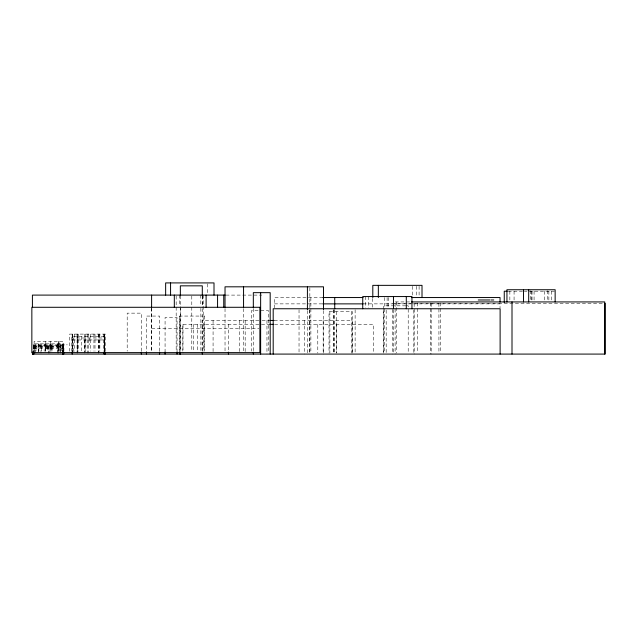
<?xml version="1.0" encoding="UTF-8"?>
<svg xmlns="http://www.w3.org/2000/svg" width="637" height="637" viewBox="0 0 637 637"><rect width="100%" height="100%" fill="white"/><g stroke="black" fill="none" stroke-linecap="round" stroke-linejoin="round"><path stroke-width="0.48" stroke-dasharray="3.19 2.39" d="M508.207 291.205L522.467 291.205M524.323 291.205L526.982 291.205M529.172 291.205L554.469 291.205M225.928 295.098L261.791 295.098M322.808 297.543L274.451 297.543L274.451 307.814M395.266 301.93L411.128 301.93M392.599 303.387L605.15 303.387M274.451 303.873L322.808 303.873M363.066 303.873L500.037 303.873L500.037 307.814M405.673 305.824L383.633 305.824L383.633 353.097M405.984 305.824L408.206 305.824L408.206 353.097M258.096 310.697L251.368 310.697L251.368 351.13M260.724 310.697L268.527 310.697L268.527 353.097M204.565 316.063L179.546 316.063L179.546 351.162M258.845 320.451L202.112 320.451L202.112 353.097M262.054 320.451L270.717 320.451M274.228 320.451L352.173 320.451L352.173 353.097M258.933 324.352L182.827 324.352L182.827 351.114M261.465 324.352L270 324.352M274.547 324.352L373.417 324.352L373.417 353.097M151.67 328.74L258.917 328.74M104.444 336.535L71.782 336.535L71.782 351.162M72.18 339.951L104.197 339.951L104.197 351.258M33.02 344.824L67.275 344.824M33.554 345.31L63.604 345.31L63.604 351.162M63.238 345.795L34.398 345.795L34.398 353.161M33.761 346.289L63.342 346.289L63.342 351.162M33.944 346.775L62.991 346.775M34.016 347.746L63.7 347.746M33.761 348.232L63.342 348.232M89.156 338L89.164 344.824M551.491 291.205L551.491 300.576M548.863 291.205L548.863 300.576M547.541 290.679L547.541 300.99M544.659 291.205L544.659 300.576M534.069 291.205L534.069 300.576M532.03 291.205L532.03 300.576M531.577 291.205L531.577 300.576M530.318 290.679L530.318 300.99M514.067 291.205L514.067 300.576M509.855 291.205L509.855 300.576M440.478 302.909L440.478 353.097M438.925 303.387L438.925 353.089M431.185 303.387L431.185 354.084M430.333 302.909L430.333 354.084M419.098 286.292L419.098 296.603M417.609 302.909L417.609 353.097M416.415 286.292L416.415 296.603M414.154 303.387L414.154 354.084M413.851 310.211L413.851 353.113M412.235 286.292L412.235 295.664M396.7 301.93L396.7 353.097M395.115 303.387L395.115 354.084M393.324 309.797L393.324 353.097M392.599 309.351L392.599 354.084M388.283 297.503L388.283 307.814M387.121 297.503L387.121 307.814M386.181 310.211L386.181 353.113M384.597 297.543L384.597 353.097M383.57 309.733L383.57 354.084M372.327 298.442L372.327 307.814M368.345 296.563L368.345 307.814M365.495 296.563L365.495 307.814M355.127 309.733L355.127 353.097M352.468 353.097L352.468 311.676L329.018 311.676L329.018 353.097M351.656 311.676L351.656 353.097M336.639 324.352L336.639 353.097L336.575 309.733M334.736 309.781L334.736 353.097M333.892 309.733L333.892 353.097M333.7 309.733L333.7 353.097M329.878 311.676L329.878 353.097M323.5 310.553L323.5 354.084M323.166 320.451L323.166 354.084M317.791 324.352L317.791 353.097M310.88 297.543L310.88 353.097M309.853 287.805L309.853 353.097M309.271 309.733L309.271 353.097M307.416 310.553L307.416 353.097M304.494 320.451L304.494 354.084M299.032 309.733L299.032 353.097M266.959 320.451L266.959 354.084M253.327 308.515L253.327 351.114M245.173 320.451L245.173 353.097M243.557 308.579L243.557 351.114M239.297 320.451L239.297 353.097M228.42 324.352L228.42 351.114M225.028 308.579L225.028 351.114M213.077 320.451L213.077 353.097M207.28 283.855L207.28 294.167M204.469 316.063L204.565 351.162M204.119 324.352L204.119 351.114M203.211 295.098L203.211 351.138M202.741 296.038L202.741 305.41M202.295 295.727L202.295 307.599M202.295 308.587L202.295 351.114M200.798 295.098L200.798 305.41M200.87 308.26L200.87 352.619M197.613 324.352L197.613 351.114M193.377 324.352L193.377 351.114M191.793 296.086L191.793 351.138M182.994 324.352L182.994 353.097M180.566 308.26L180.566 352.619M180.343 295.727L180.343 305.625M180.343 306.612L180.343 351.114M179.785 316.063L179.785 352.134M179.594 295.098L179.594 305.41M177.046 352.11L177.046 317.529L165.071 317.529L165.071 352.11M176.17 296.086L176.17 351.138M159.584 351.162L159.584 316.063L146.422 316.063L146.422 352.134M151.67 308.26L151.67 352.619M151.598 307.878L151.598 351.138M141.334 351.162L141.334 313.141L127.193 313.141L127.193 351.162M105.328 351.226L105.328 334.099L69.632 334.099L69.632 351.226M104.747 334.099L104.747 351.226M104.595 352.189L104.595 338L73.398 338L73.398 353.137M104.404 334.099L104.404 353.137M104.269 336.535L104.269 351.162M104.11 334.099L104.11 351.226M103.855 334.099L103.855 351.226M99.842 334.099L99.842 351.226M99.476 334.099L99.476 351.226M98.568 334.099L98.568 353.137M98.321 334.099L98.321 353.137M95.001 334.099L95.001 351.226M93.934 334.099L93.934 351.226M90.701 334.099L90.701 351.226M88.583 334.099L88.583 353.137M87.532 334.099L87.532 353.137M85.828 334.099L85.828 351.226M85.095 338L85.095 353.137M84.777 334.099L84.777 353.137M84.562 339.951L84.562 351.258M81.528 336.535L81.528 353.113M78.399 334.099L78.399 351.226M77.754 334.099L77.754 353.137M77.666 336.535L77.666 351.162M77.539 339.951L77.539 351.258M77.053 334.099L77.053 353.137M74.394 334.099L74.394 351.226M72.61 336.535L72.61 351.162M72.419 334.099L72.419 351.226M72.387 334.099L72.387 353.137M72.172 334.099L72.18 353.137M63.923 351.29L63.923 343.845L33.562 343.845L33.562 351.29M63.708 343.845L63.7 351.369M63.135 345.31L63.238 351.321M63.079 345.795L62.991 351.345L62.967 344.824M62.752 344.824L62.729 353.113M62.553 346.289L62.553 353.113M62.386 353.113L62.386 341.408L34.111 341.408L34.079 351.345L34.032 345.31M61.319 347.746L61.319 351.369M60.619 346.775L60.619 351.345M60.579 344.824L60.579 353.161M60.22 343.845L60.22 351.29M59.177 343.845L59.177 351.29M58.97 341.408L58.97 351.162M58.835 343.845L58.819 351.345M58.485 341.408L58.485 353.113M58.349 345.31L58.349 351.162M58.309 347.746L58.309 351.369M58.166 346.289L58.166 353.113M57.816 343.845L57.879 351.305M57.569 344.824L57.569 353.161M51.995 346.775L51.995 351.345M51.939 348.232L51.939 351.162M51.151 346.289L51.151 351.162M50.944 345.31L50.944 351.162M50.689 341.408L50.689 351.162M50.012 343.845L49.989 351.29M49.861 345.795L49.861 353.161M48.874 346.289L48.874 353.113M48.667 345.31L48.667 353.113M47.942 346.775L47.942 351.345M47.138 345.795L47.138 351.321M47.042 345.795L47.042 351.321M45.808 341.408L45.776 351.345M45.713 343.845L45.713 351.29M45.41 348.232L45.41 351.162M44.16 343.845L44.16 351.29M41.731 347.746L41.731 351.369M40.991 344.824L40.991 353.161M38.881 343.845L38.881 351.29M38.634 348.232L38.634 353.113M38.435 343.845L38.435 351.29M38.379 344.824L38.379 351.305M35.967 347.746L35.967 351.369M35.234 344.824L35.234 353.161M34.9 345.795L34.9 351.321M34.661 345.795L34.661 351.321M33.849 345.31L33.849 352.134M33.673 345.31L33.761 353.113"/><path stroke-width="0.96" d="M507.235 291.205L504.257 291.205L504.257 302.448M225.187 295.098L32.415 295.098L32.415 306.899M322.808 297.543L363.066 297.543M411.47 297.543L500.037 297.543L500.037 302.065M478.244 299.979L489.829 299.979M490.984 299.979L493.779 299.979M411.542 301.93L604.752 301.93L604.752 354.084M604.449 303.387L605.15 303.387L605.15 354.084L32.415 354.084L32.415 352.118M322.808 303.873L363.066 303.873M270.08 320.451L274.014 320.451M270.024 324.352L273.591 324.352M555.146 301.93L555.146 289.739L506.941 289.739L506.941 301.93M528.694 289.739L528.694 301.93M523.518 289.739L523.518 301.93M512.005 301.93L512.005 354.084M500.117 354.084L500.117 308.754L273.193 308.754L273.193 354.084M422.012 297.543L422.012 285.352L372.804 285.352L372.804 297.543M411.948 308.754L411.948 296.563L362.74 296.563L362.74 308.754M406.287 296.563L406.287 308.754M393.467 296.563L393.467 308.754M378.338 285.352L378.338 297.543M334.736 297.543L334.736 308.802M323.5 309.566L323.5 286.817L225.028 286.817L225.028 307.591M307.416 286.817L307.416 309.566M270.184 354.084L270.184 292.662L253.327 292.662L253.327 307.528M260.637 292.662L260.637 354.084M253.327 352.102L253.327 354.084M243.557 286.817L243.557 307.591M228.42 352.102L228.42 354.084M223.746 295.098L223.746 307.289M217.567 295.098L217.567 307.289M214.008 295.098L214.008 282.916L165.644 282.916L165.644 295.098M206.109 295.098L206.109 307.289M202.295 295.727L202.295 285.838L180.343 285.838L180.343 295.727M202.295 352.11L202.295 354.084M180.343 352.11L180.343 354.084M179.785 352.134L179.785 354.084M177.046 352.11L177.046 354.084M174.315 295.098L174.315 307.289M170.565 282.916L170.565 295.098M165.071 352.11L165.071 354.084M159.584 352.134L159.584 354.084M151.598 295.098L151.598 306.899M146.422 352.134L146.422 354.084M141.334 352.134L141.334 354.084M105.328 352.181L105.328 354.084M104.595 352.189L104.595 354.084M104.444 352.134L104.444 354.084M104.269 352.134L104.269 354.084M104.197 352.197L104.197 354.084M72.18 352.197L72.18 354.084M63.708 352.221L63.708 354.084M63.604 352.134L63.604 354.084M63.135 352.134L63.135 354.084M62.752 352.229L62.752 354.084M33.849 352.134L33.849 354.084M33.554 352.134L33.554 354.084M33.02 352.229L33.02 354.084M32.821 352.134L32.821 354.084M259.896 307.289L31.85 307.289L31.85 352.619L259.896 352.619L259.896 307.289"/></g></svg>
